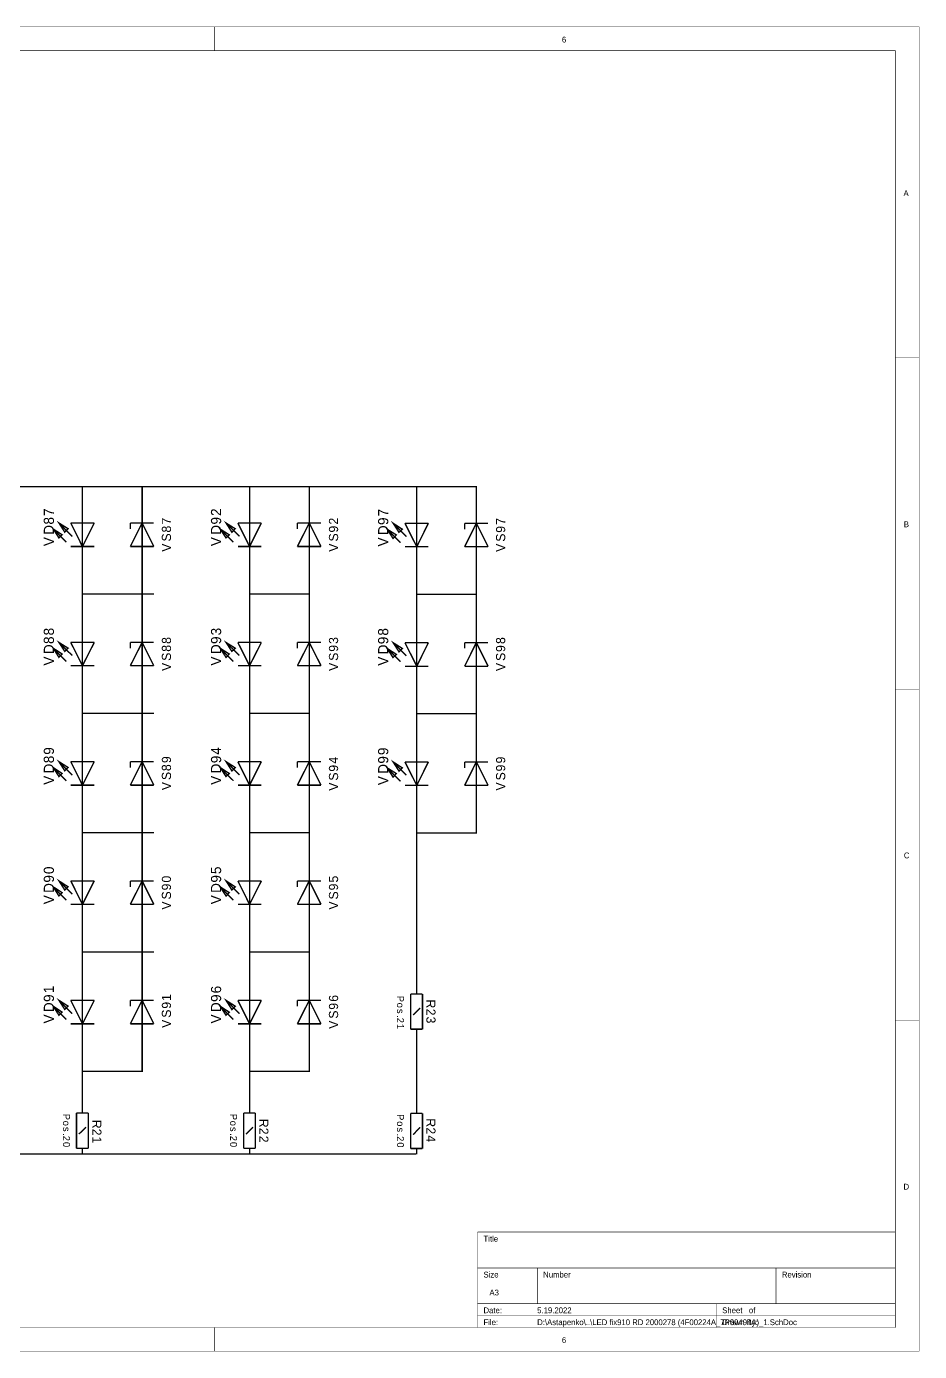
# Model space of a CAD drawing. Header units: millimetres. Extents: x 0 to 35.4, y 0 to 11.1.
# Drawn here: x 27.95 to 35.44, y 0 to 11.1 of the extents above; entities that cross this region are included whole.
import ezdxf

# ---------------------------------------------------------------- set-up
doc = ezdxf.new("R2010")
doc.units = ezdxf.units.MM
doc.header["$MEASUREMENT"] = 0
doc.layers.add('Sheet', color=255, linetype='Continuous')

msp = doc.modelspace()

# ---------------------------------------------------------------- linework, layer by layer
at = {"layer": 'Sheet'}
for points, const_width in [([(0.002, 11.1), (0.002, 0), (35.433, 0), (35.433, 11.1), (0.002, 11.1), (0.002, 11.1)], 0.0039), ([(0.002, 11.1), (35.433, 11.1), (35.433, 0), (0.002, 0), (0.002, 11.1)], 0.0039), ([(0.202, 10.899), (0.202, 0.199), (35.233, 0.199), (35.233, 10.899), (0.202, 10.899), (0.202, 10.899)], 0.0039), ([(0.202, 10.899), (35.233, 10.899), (35.233, 0.199), (0.202, 0.199), (0.202, 10.899)], 0.0039), ([(28.252, 6.842), (28.225, 6.816), (28.177, 6.891), (28.252, 6.842)], 0.0118), ([(28.252, 6.842), (28.225, 6.816), (28.177, 6.891), (28.252, 6.842)], 0.0039), ([(28.302, 6.893), (28.274, 6.864), (28.225, 6.941), (28.302, 6.893)], 0.0118), ([(28.302, 6.893), (28.274, 6.864), (28.225, 6.941), (28.302, 6.893)], 0.0039), ([(29.652, 6.842), (29.625, 6.816), (29.575, 6.891), (29.652, 6.842)], 0.0118), ([(29.652, 6.842), (29.625, 6.816), (29.575, 6.891), (29.652, 6.842)], 0.0039), ([(29.702, 6.893), (29.674, 6.864), (29.625, 6.941), (29.702, 6.893)], 0.0118), ([(29.702, 6.893), (29.674, 6.864), (29.625, 6.941), (29.702, 6.893)], 0.0039), ([(31.052, 6.841), (31.024, 6.812), (30.975, 6.889), (31.052, 6.841)], 0.0118), ([(31.052, 6.841), (31.024, 6.812), (30.975, 6.889), (31.052, 6.841)], 0.0039), ([(31.102, 6.889), (31.074, 6.863), (31.025, 6.939), (31.102, 6.889)], 0.0118), ([(31.102, 6.889), (31.074, 6.863), (31.025, 6.939), (31.102, 6.889)], 0.0039), ([(28.252, 5.843), (28.225, 5.815), (28.177, 5.892), (28.252, 5.843)], 0.0118), ([(28.252, 5.843), (28.225, 5.815), (28.177, 5.892), (28.252, 5.843)], 0.0039), ([(28.302, 5.892), (28.274, 5.865), (28.225, 5.94), (28.302, 5.892)], 0.0118), ([(28.302, 5.892), (28.274, 5.865), (28.225, 5.94), (28.302, 5.892)], 0.0039), ([(29.652, 5.843), (29.625, 5.815), (29.575, 5.892), (29.652, 5.843)], 0.0118), ([(29.652, 5.843), (29.625, 5.815), (29.575, 5.892), (29.652, 5.843)], 0.0039), ([(29.702, 5.892), (29.674, 5.865), (29.625, 5.94), (29.702, 5.892)], 0.0118), ([(29.702, 5.892), (29.674, 5.865), (29.625, 5.94), (29.702, 5.892)], 0.0039), ([(31.052, 5.84), (31.024, 5.813), (30.975, 5.89), (31.052, 5.84)], 0.0118), ([(31.052, 5.84), (31.024, 5.813), (30.975, 5.89), (31.052, 5.84)], 0.0039), ([(31.102, 5.89), (31.074, 5.862), (31.025, 5.938), (31.102, 5.89)], 0.0118), ([(31.102, 5.89), (31.074, 5.862), (31.025, 5.938), (31.102, 5.89)], 0.0039), ([(28.252, 4.842), (28.225, 4.816), (28.177, 4.892), (28.252, 4.842)], 0.0118), ([(28.252, 4.842), (28.225, 4.816), (28.177, 4.892), (28.252, 4.842)], 0.0039), ([(28.302, 4.892), (28.274, 4.864), (28.225, 4.941), (28.302, 4.892)], 0.0118), ([(28.302, 4.892), (28.274, 4.864), (28.225, 4.941), (28.302, 4.892)], 0.0039), ([(29.652, 4.842), (29.625, 4.816), (29.575, 4.892), (29.652, 4.842)], 0.0118), ([(29.652, 4.842), (29.625, 4.816), (29.575, 4.892), (29.652, 4.842)], 0.0039), ([(29.702, 4.892), (29.674, 4.864), (29.625, 4.941), (29.702, 4.892)], 0.0118), ([(29.702, 4.892), (29.674, 4.864), (29.625, 4.941), (29.702, 4.892)], 0.0039), ([(31.052, 4.841), (31.024, 4.812), (30.975, 4.889), (31.052, 4.841)], 0.0118), ([(31.052, 4.841), (31.024, 4.812), (30.975, 4.889), (31.052, 4.841)], 0.0039), ([(31.102, 4.889), (31.074, 4.862), (31.025, 4.939), (31.102, 4.889)], 0.0118), ([(31.102, 4.889), (31.074, 4.862), (31.025, 4.939), (31.102, 4.889)], 0.0039), ([(28.252, 3.843), (28.225, 3.815), (28.177, 3.892), (28.252, 3.843)], 0.0118), ([(28.252, 3.843), (28.225, 3.815), (28.177, 3.892), (28.252, 3.843)], 0.0039), ([(28.302, 3.892), (28.274, 3.865), (28.225, 3.942), (28.302, 3.892)], 0.0118), ([(28.302, 3.892), (28.274, 3.865), (28.225, 3.942), (28.302, 3.892)], 0.0039), ([(29.652, 3.843), (29.625, 3.815), (29.575, 3.892), (29.652, 3.843)], 0.0118), ([(29.652, 3.843), (29.625, 3.815), (29.575, 3.892), (29.652, 3.843)], 0.0039), ([(29.702, 3.892), (29.674, 3.865), (29.625, 3.942), (29.702, 3.892)], 0.0118), ([(29.702, 3.892), (29.674, 3.865), (29.625, 3.942), (29.702, 3.892)], 0.0039), ([(28.252, 2.842), (28.225, 2.816), (28.177, 2.892), (28.252, 2.842)], 0.0118), ([(28.252, 2.842), (28.225, 2.816), (28.177, 2.892), (28.252, 2.842)], 0.0039), ([(28.302, 2.892), (28.274, 2.864), (28.225, 2.941), (28.302, 2.892)], 0.0118), ([(28.302, 2.892), (28.274, 2.864), (28.225, 2.941), (28.302, 2.892)], 0.0039), ([(29.652, 2.842), (29.625, 2.816), (29.575, 2.892), (29.652, 2.842)], 0.0118), ([(29.652, 2.842), (29.625, 2.816), (29.575, 2.892), (29.652, 2.842)], 0.0039), ([(29.702, 2.892), (29.674, 2.864), (29.625, 2.941), (29.702, 2.892)], 0.0118), ([(29.702, 2.892), (29.674, 2.864), (29.625, 2.941), (29.702, 2.892)], 0.0039)]:
    msp.add_lwpolyline(points, close=True, dxfattribs=dict(at, const_width=const_width))
for points, const_width in [([(29.527, 11.1), (29.527, 10.899)], 0.0039), ([(35.433, 11.1), (35.233, 11.1)], 0.0039), ([(35.433, 11.1), (35.433, 10.899)], 0.0039), ([(35.433, 8.325), (35.233, 8.325)], 0.0039), ([(31.221, 7.245), (30.322, 7.245), (29.822, 7.245), (28.922, 7.245), (28.422, 7.245), (27.522, 7.245), (27.022, 7.245), (26.122, 7.245), (25.622, 7.245), (24.723, 7.245), (24.222, 7.245), (23.323, 7.245), (23.323, 7.04)], 0.0118), ([(28.422, 7.04), (28.422, 7.245)], 0.0118), ([(28.922, 7.245), (28.922, 7.04)], 0.0118), ([(29.822, 7.04), (29.822, 7.245)], 0.0118), ([(30.322, 7.245), (30.322, 7.04)], 0.0118), ([(31.223, 7.036), (31.223, 7.245), (31.221, 7.245)], 0.0118), ([(31.722, 7.036), (31.722, 7.245), (31.223, 7.245)], 0.0118), ([(28.422, 6.941), (28.422, 7.04)], 0.0118), ([(28.922, 6.941), (28.922, 7.04)], 0.0118), ([(29.822, 6.941), (29.822, 7.04)], 0.0118), ([(30.322, 6.941), (30.322, 7.04)], 0.0118), ([(31.223, 6.939), (31.223, 7.036)], 0.0118), ([(31.722, 6.939), (31.722, 7.036)], 0.0118), ([(28.287, 6.781), (28.177, 6.891)], 0.0118), ([(28.337, 6.829), (28.225, 6.941)], 0.0118), ([(28.302, 6.893), (28.225, 6.941)], 0.0118), ([(28.274, 6.864), (28.225, 6.941)], 0.0118), ([(28.324, 6.941), (28.521, 6.941)], 0.0118), ([(28.324, 6.941), (28.422, 6.744)], 0.0118), ([(28.521, 6.941), (28.422, 6.744)], 0.0118), ([(28.422, 6.744), (28.422, 6.941)], 0.0118), ([(29.02, 6.941), (28.823, 6.941)], 0.0118), ([(28.823, 6.744), (28.922, 6.941)], 0.0118), ([(28.823, 6.941), (28.823, 6.891)], 0.0118), ([(28.922, 6.744), (28.922, 6.941)], 0.0118), ([(28.922, 6.941), (29.02, 6.744)], 0.0118), ([(29.687, 6.781), (29.575, 6.891)], 0.0118), ([(29.737, 6.829), (29.625, 6.941)], 0.0118), ([(29.702, 6.893), (29.625, 6.941)], 0.0118), ([(29.674, 6.864), (29.625, 6.941)], 0.0118), ([(29.724, 6.941), (29.921, 6.941)], 0.0118), ([(29.724, 6.941), (29.822, 6.744)], 0.0118), ([(29.921, 6.941), (29.822, 6.744)], 0.0118), ([(29.822, 6.744), (29.822, 6.941)], 0.0118), ([(30.421, 6.941), (30.223, 6.941)], 0.0118), ([(30.223, 6.744), (30.322, 6.941)], 0.0118), ([(30.223, 6.941), (30.223, 6.891)], 0.0118), ([(30.322, 6.744), (30.322, 6.941)], 0.0118), ([(30.322, 6.941), (30.421, 6.744)], 0.0118), ([(31.087, 6.777), (30.975, 6.889)], 0.0118), ([(31.136, 6.827), (31.025, 6.939)], 0.0118), ([(31.102, 6.889), (31.025, 6.939)], 0.0118), ([(31.074, 6.863), (31.025, 6.939)], 0.0118), ([(31.124, 6.939), (31.32, 6.939)], 0.0118), ([(31.124, 6.939), (31.223, 6.742)], 0.0118), ([(31.32, 6.939), (31.223, 6.742)], 0.0118), ([(31.223, 6.742), (31.223, 6.939)], 0.0118), ([(31.821, 6.939), (31.624, 6.939)], 0.0118), ([(31.624, 6.742), (31.722, 6.939)], 0.0118), ([(31.624, 6.939), (31.624, 6.889)], 0.0118), ([(31.722, 6.742), (31.722, 6.939)], 0.0118), ([(31.722, 6.939), (31.821, 6.742)], 0.0118), ([(28.324, 6.744), (28.521, 6.744)], 0.0118), ([(28.422, 6.744), (28.422, 6.645)], 0.0118), ([(29.02, 6.744), (28.823, 6.744)], 0.0118), ([(28.922, 6.744), (28.922, 6.645)], 0.0118), ([(29.724, 6.744), (29.921, 6.744)], 0.0118), ([(29.822, 6.744), (29.822, 6.645)], 0.0118), ([(30.421, 6.744), (30.223, 6.744)], 0.0118), ([(30.322, 6.744), (30.322, 6.645)], 0.0118), ([(31.124, 6.742), (31.32, 6.742)], 0.0118), ([(31.223, 6.742), (31.223, 6.644)], 0.0118), ([(31.821, 6.742), (31.624, 6.742)], 0.0118), ([(31.722, 6.742), (31.722, 6.644)], 0.0118), ([(28.422, 6.645), (28.422, 6.346)], 0.0118), ([(28.922, 6.645), (28.922, 6.346), (28.922, 6.039)], 0.0118), ([(29.822, 6.645), (29.822, 6.346), (29.822, 6.039)], 0.0118), ([(30.322, 6.645), (30.322, 6.346), (30.322, 6.039)], 0.0118), ([(31.223, 6.644), (31.223, 6.343), (31.223, 6.037)], 0.0118), ([(31.722, 6.644), (31.722, 6.343), (31.722, 6.037)], 0.0118), ([(28.422, 6.039), (28.422, 6.346), (28.922, 6.346), (29.022, 6.346)], 0.0118), ([(30.322, 6.346), (29.822, 6.346)], 0.0118), ([(31.722, 6.343), (31.223, 6.343)], 0.0118), ([(28.422, 5.94), (28.422, 6.039)], 0.0118), ([(28.922, 5.94), (28.922, 6.039)], 0.0118), ([(29.822, 5.94), (29.822, 6.039)], 0.0118), ([(30.322, 5.94), (30.322, 6.039)], 0.0118), ([(31.223, 5.938), (31.223, 6.037)], 0.0118), ([(31.722, 5.938), (31.722, 6.037)], 0.0118), ([(28.287, 5.78), (28.177, 5.892)], 0.0118), ([(28.337, 5.83), (28.225, 5.94)], 0.0118), ([(28.302, 5.892), (28.225, 5.94)], 0.0118), ([(28.274, 5.865), (28.225, 5.94)], 0.0118), ([(28.324, 5.94), (28.521, 5.94)], 0.0118), ([(28.324, 5.94), (28.422, 5.745)], 0.0118), ([(28.521, 5.94), (28.422, 5.745)], 0.0118), ([(28.422, 5.745), (28.422, 5.94)], 0.0118), ([(29.02, 5.94), (28.823, 5.94)], 0.0118), ([(28.823, 5.745), (28.922, 5.94)], 0.0118), ([(28.823, 5.94), (28.823, 5.892)], 0.0118), ([(28.922, 5.745), (28.922, 5.94)], 0.0118), ([(28.922, 5.94), (29.02, 5.745)], 0.0118), ([(29.687, 5.78), (29.575, 5.892)], 0.0118), ([(29.737, 5.83), (29.625, 5.94)], 0.0118), ([(29.702, 5.892), (29.625, 5.94)], 0.0118), ([(29.674, 5.865), (29.625, 5.94)], 0.0118), ([(29.724, 5.94), (29.921, 5.94)], 0.0118), ([(29.724, 5.94), (29.822, 5.745)], 0.0118), ([(29.921, 5.94), (29.822, 5.745)], 0.0118), ([(29.822, 5.745), (29.822, 5.94)], 0.0118), ([(30.421, 5.94), (30.223, 5.94)], 0.0118), ([(30.223, 5.745), (30.322, 5.94)], 0.0118), ([(30.223, 5.94), (30.223, 5.892)], 0.0118), ([(30.322, 5.745), (30.322, 5.94)], 0.0118), ([(30.322, 5.94), (30.421, 5.745)], 0.0118), ([(31.087, 5.778), (30.975, 5.89)], 0.0118), ([(31.136, 5.827), (31.025, 5.938)], 0.0118), ([(31.102, 5.89), (31.025, 5.938)], 0.0118), ([(31.074, 5.862), (31.025, 5.938)], 0.0118), ([(31.124, 5.938), (31.32, 5.938)], 0.0118), ([(31.124, 5.938), (31.223, 5.741)], 0.0118), ([(31.32, 5.938), (31.223, 5.741)], 0.0118), ([(31.223, 5.741), (31.223, 5.938)], 0.0118), ([(31.821, 5.938), (31.624, 5.938)], 0.0118), ([(31.624, 5.741), (31.722, 5.938)], 0.0118), ([(31.624, 5.938), (31.624, 5.89)], 0.0118), ([(31.722, 5.741), (31.722, 5.938)], 0.0118), ([(31.722, 5.938), (31.821, 5.741)], 0.0118), ([(28.324, 5.745), (28.521, 5.745)], 0.0118), ([(28.422, 5.745), (28.422, 5.646)], 0.0118), ([(29.02, 5.745), (28.823, 5.745)], 0.0118), ([(28.922, 5.745), (28.922, 5.646)], 0.0118), ([(29.724, 5.745), (29.921, 5.745)], 0.0118), ([(29.822, 5.745), (29.822, 5.646)], 0.0118), ([(30.421, 5.745), (30.223, 5.745)], 0.0118), ([(30.322, 5.745), (30.322, 5.646)], 0.0118), ([(31.124, 5.741), (31.32, 5.741)], 0.0118), ([(31.223, 5.741), (31.223, 5.643)], 0.0118), ([(31.821, 5.741), (31.624, 5.741)], 0.0118), ([(31.722, 5.741), (31.722, 5.643)], 0.0118), ([(28.422, 5.646), (28.422, 5.345)], 0.0118), ([(28.922, 5.646), (28.922, 5.345), (28.922, 5.04)], 0.0118), ([(29.822, 5.646), (29.822, 5.345), (29.822, 5.04)], 0.0118), ([(30.322, 5.646), (30.322, 5.345), (30.322, 5.04)], 0.0118), ([(31.223, 5.643), (31.223, 5.344), (31.223, 5.036)], 0.0118), ([(31.722, 5.643), (31.722, 5.344), (31.722, 5.036)], 0.0118), ([(35.433, 5.549), (35.233, 5.549)], 0.0039), ([(28.422, 5.04), (28.422, 5.345), (28.922, 5.345), (29.022, 5.345)], 0.0118), ([(30.322, 5.345), (29.822, 5.345)], 0.0118), ([(31.722, 5.344), (31.223, 5.344)], 0.0118), ([(28.422, 4.941), (28.422, 5.04)], 0.0118), ([(28.922, 4.941), (28.922, 5.04)], 0.0118), ([(29.822, 4.941), (29.822, 5.04)], 0.0118), ([(30.322, 4.941), (30.322, 5.04)], 0.0118), ([(31.223, 4.939), (31.223, 5.036)], 0.0118), ([(31.722, 4.939), (31.722, 5.036)], 0.0118), ([(28.287, 4.781), (28.177, 4.892)], 0.0118), ([(28.337, 4.829), (28.225, 4.941)], 0.0118), ([(28.302, 4.892), (28.225, 4.941)], 0.0118), ([(28.274, 4.864), (28.225, 4.941)], 0.0118), ([(28.324, 4.941), (28.521, 4.941)], 0.0118), ([(28.324, 4.941), (28.422, 4.744)], 0.0118), ([(28.521, 4.941), (28.422, 4.744)], 0.0118), ([(28.422, 4.744), (28.422, 4.941)], 0.0118), ([(29.02, 4.941), (28.823, 4.941)], 0.0118), ([(28.823, 4.744), (28.922, 4.941)], 0.0118), ([(28.823, 4.941), (28.823, 4.892)], 0.0118), ([(28.922, 4.744), (28.922, 4.941)], 0.0118), ([(28.922, 4.941), (29.02, 4.744)], 0.0118), ([(29.687, 4.781), (29.575, 4.892)], 0.0118), ([(29.737, 4.829), (29.625, 4.941)], 0.0118), ([(29.702, 4.892), (29.625, 4.941)], 0.0118), ([(29.674, 4.864), (29.625, 4.941)], 0.0118), ([(29.724, 4.941), (29.921, 4.941)], 0.0118), ([(29.724, 4.941), (29.822, 4.744)], 0.0118), ([(29.921, 4.941), (29.822, 4.744)], 0.0118), ([(29.822, 4.744), (29.822, 4.941)], 0.0118), ([(30.421, 4.941), (30.223, 4.941)], 0.0118), ([(30.223, 4.744), (30.322, 4.941)], 0.0118), ([(30.223, 4.941), (30.223, 4.892)], 0.0118), ([(30.322, 4.744), (30.322, 4.941)], 0.0118), ([(30.322, 4.941), (30.421, 4.744)], 0.0118), ([(31.087, 4.777), (30.975, 4.889)], 0.0118), ([(31.136, 4.827), (31.025, 4.939)], 0.0118), ([(31.102, 4.889), (31.025, 4.939)], 0.0118), ([(31.074, 4.862), (31.025, 4.939)], 0.0118), ([(31.124, 4.939), (31.32, 4.939)], 0.0118), ([(31.124, 4.939), (31.223, 4.742)], 0.0118), ([(31.32, 4.939), (31.223, 4.742)], 0.0118), ([(31.223, 4.742), (31.223, 4.939)], 0.0118), ([(31.821, 4.939), (31.624, 4.939)], 0.0118), ([(31.624, 4.742), (31.722, 4.939)], 0.0118), ([(31.624, 4.939), (31.624, 4.889)], 0.0118), ([(31.722, 4.742), (31.722, 4.939)], 0.0118), ([(31.722, 4.939), (31.821, 4.742)], 0.0118), ([(28.324, 4.744), (28.521, 4.744)], 0.0118), ([(28.422, 4.744), (28.422, 4.645)], 0.0118), ([(29.02, 4.744), (28.823, 4.744)], 0.0118), ([(28.922, 4.744), (28.922, 4.645)], 0.0118), ([(29.724, 4.744), (29.921, 4.744)], 0.0118), ([(29.822, 4.744), (29.822, 4.645)], 0.0118), ([(30.421, 4.744), (30.223, 4.744)], 0.0118), ([(30.322, 4.744), (30.322, 4.645)], 0.0118), ([(31.124, 4.742), (31.32, 4.742)], 0.0118), ([(31.223, 4.742), (31.223, 4.644)], 0.0118), ([(31.821, 4.742), (31.624, 4.742)], 0.0118), ([(31.722, 4.742), (31.722, 4.644)], 0.0118), ([(28.422, 4.645), (28.422, 4.346)], 0.0118), ([(28.922, 4.645), (28.922, 4.346), (28.922, 4.039)], 0.0118), ([(29.822, 4.645), (29.822, 4.346), (29.822, 4.039)], 0.0118), ([(30.322, 4.645), (30.322, 4.346), (30.322, 4.039)], 0.0118), ([(31.722, 4.644), (31.722, 4.343), (31.223, 4.343)], 0.0118), ([(31.223, 4.644), (31.223, 4.343), (31.223, 3.043)], 0.0118), ([(28.422, 4.039), (28.422, 4.346), (28.922, 4.346), (29.022, 4.346)], 0.0118), ([(30.322, 4.346), (29.822, 4.346)], 0.0118), ([(28.422, 3.942), (28.422, 4.039)], 0.0118), ([(28.922, 3.942), (28.922, 4.039)], 0.0118), ([(29.822, 3.942), (29.822, 4.039)], 0.0118), ([(30.322, 3.942), (30.322, 4.039)], 0.0118), ([(28.287, 3.78), (28.177, 3.892)], 0.0118), ([(28.337, 3.83), (28.225, 3.942)], 0.0118), ([(28.302, 3.892), (28.225, 3.942)], 0.0118), ([(28.274, 3.865), (28.225, 3.942)], 0.0118), ([(28.324, 3.942), (28.521, 3.942)], 0.0118), ([(28.324, 3.942), (28.422, 3.745)], 0.0118), ([(28.521, 3.942), (28.422, 3.745)], 0.0118), ([(28.422, 3.745), (28.422, 3.942)], 0.0118), ([(29.02, 3.942), (28.823, 3.942)], 0.0118), ([(28.823, 3.745), (28.922, 3.942)], 0.0118), ([(28.823, 3.942), (28.823, 3.892)], 0.0118), ([(28.922, 3.745), (28.922, 3.942)], 0.0118), ([(28.922, 3.942), (29.02, 3.745)], 0.0118), ([(29.687, 3.78), (29.575, 3.892)], 0.0118), ([(29.737, 3.83), (29.625, 3.942)], 0.0118), ([(29.702, 3.892), (29.625, 3.942)], 0.0118), ([(29.674, 3.865), (29.625, 3.942)], 0.0118), ([(29.724, 3.942), (29.921, 3.942)], 0.0118), ([(29.724, 3.942), (29.822, 3.745)], 0.0118), ([(29.921, 3.942), (29.822, 3.745)], 0.0118), ([(29.822, 3.745), (29.822, 3.942)], 0.0118), ([(30.421, 3.942), (30.223, 3.942)], 0.0118), ([(30.223, 3.745), (30.322, 3.942)], 0.0118), ([(30.223, 3.942), (30.223, 3.892)], 0.0118), ([(30.322, 3.745), (30.322, 3.942)], 0.0118), ([(30.322, 3.942), (30.421, 3.745)], 0.0118), ([(28.324, 3.745), (28.521, 3.745)], 0.0118), ([(28.422, 3.745), (28.422, 3.646)], 0.0118), ([(29.02, 3.745), (28.823, 3.745)], 0.0118), ([(28.922, 3.745), (28.922, 3.646)], 0.0118), ([(29.724, 3.745), (29.921, 3.745)], 0.0118), ([(29.822, 3.745), (29.822, 3.646)], 0.0118), ([(30.421, 3.745), (30.223, 3.745)], 0.0118), ([(30.322, 3.745), (30.322, 3.646)], 0.0118), ([(28.422, 3.646), (28.422, 3.345)], 0.0118), ([(28.922, 3.646), (28.922, 3.345), (28.922, 3.039)], 0.0118), ([(29.822, 3.646), (29.822, 3.345), (29.822, 3.039)], 0.0118), ([(30.322, 3.646), (30.322, 3.345), (30.322, 3.039)], 0.0118), ([(28.422, 3.039), (28.422, 3.345), (28.922, 3.345), (29.022, 3.345)], 0.0118), ([(30.322, 3.345), (29.822, 3.345)], 0.0118), ([(28.422, 2.941), (28.422, 3.039)], 0.0118), ([(28.922, 2.941), (28.922, 3.039)], 0.0118), ([(29.822, 2.941), (29.822, 3.039)], 0.0118), ([(30.322, 2.941), (30.322, 3.039)], 0.0118), ([(31.172, 2.699), (31.172, 2.994)], 0.0118), ([(31.172, 2.994), (31.271, 2.994)], 0.0118), ([(31.223, 2.994), (31.223, 3.043)], 0.0118), ([(31.271, 2.994), (31.271, 2.699)], 0.0118), ([(28.287, 2.78), (28.177, 2.892)], 0.0118), ([(28.337, 2.829), (28.225, 2.941)], 0.0118), ([(28.302, 2.892), (28.225, 2.941)], 0.0118), ([(28.274, 2.864), (28.225, 2.941)], 0.0118), ([(28.324, 2.941), (28.521, 2.941)], 0.0118), ([(28.324, 2.941), (28.422, 2.744)], 0.0118), ([(28.521, 2.941), (28.422, 2.744)], 0.0118), ([(28.422, 2.744), (28.422, 2.941)], 0.0118), ([(29.02, 2.941), (28.823, 2.941)], 0.0118), ([(28.823, 2.744), (28.922, 2.941)], 0.0118), ([(28.823, 2.941), (28.823, 2.892)], 0.0118), ([(28.922, 2.744), (28.922, 2.941)], 0.0118), ([(28.922, 2.941), (29.02, 2.744)], 0.0118), ([(29.687, 2.78), (29.575, 2.892)], 0.0118), ([(29.737, 2.829), (29.625, 2.941)], 0.0118), ([(29.702, 2.892), (29.625, 2.941)], 0.0118), ([(29.674, 2.864), (29.625, 2.941)], 0.0118), ([(29.724, 2.941), (29.921, 2.941)], 0.0118), ([(29.724, 2.941), (29.822, 2.744)], 0.0118), ([(29.921, 2.941), (29.822, 2.744)], 0.0118), ([(29.822, 2.744), (29.822, 2.941)], 0.0118), ([(30.421, 2.941), (30.223, 2.941)], 0.0118), ([(30.223, 2.744), (30.322, 2.941)], 0.0118), ([(30.223, 2.941), (30.223, 2.892)], 0.0118), ([(30.322, 2.744), (30.322, 2.941)], 0.0118), ([(30.322, 2.941), (30.421, 2.744)], 0.0118), ([(31.251, 2.876), (31.193, 2.817)], 0.0118), ([(28.324, 2.744), (28.521, 2.744)], 0.0118), ([(28.422, 2.744), (28.422, 2.645)], 0.0118), ([(29.02, 2.744), (28.823, 2.744)], 0.0118), ([(28.922, 2.744), (28.922, 2.645)], 0.0118), ([(29.724, 2.744), (29.921, 2.744)], 0.0118), ([(29.822, 2.744), (29.822, 2.645)], 0.0118), ([(30.421, 2.744), (30.223, 2.744)], 0.0118), ([(30.322, 2.744), (30.322, 2.645)], 0.0118), ([(31.271, 2.699), (31.172, 2.699)], 0.0118), ([(31.223, 2.699), (31.223, 2.65)], 0.0118), ([(35.433, 2.774), (35.233, 2.774)], 0.0039), ([(28.422, 2.045), (28.422, 2.346), (28.922, 2.346), (28.922, 2.645)], 0.0118), ([(28.422, 2.645), (28.422, 2.346)], 0.0118), ([(30.322, 2.645), (30.322, 2.346), (29.822, 2.346)], 0.0118), ([(29.822, 2.645), (29.822, 2.346), (29.822, 2.045)], 0.0118), ([(31.223, 2.65), (31.223, 2.044)], 0.0118), ([(28.372, 1.701), (28.372, 1.997)], 0.0118), ([(28.372, 1.997), (28.471, 1.997)], 0.0118), ([(28.422, 1.997), (28.422, 2.045)], 0.0118), ([(28.471, 1.997), (28.471, 1.701)], 0.0118), ([(29.772, 1.701), (29.772, 1.997)], 0.0118), ([(29.772, 1.997), (29.871, 1.997)], 0.0118), ([(29.822, 1.997), (29.822, 2.045)], 0.0118), ([(29.871, 1.997), (29.871, 1.701)], 0.0118), ([(31.172, 1.699), (31.172, 1.993)], 0.0118), ([(31.172, 1.993), (31.271, 1.993)], 0.0118), ([(31.223, 1.993), (31.223, 2.044)], 0.0118), ([(31.271, 1.993), (31.271, 1.699)], 0.0118), ([(28.452, 1.878), (28.392, 1.82)], 0.0118), ([(29.851, 1.878), (29.792, 1.82)], 0.0118), ([(31.251, 1.876), (31.193, 1.816)], 0.0118), ([(28.471, 1.701), (28.372, 1.701)], 0.0118), ([(28.422, 1.701), (28.422, 1.653)], 0.0118), ([(29.871, 1.701), (29.772, 1.701)], 0.0118), ([(29.822, 1.701), (29.822, 1.653)], 0.0118), ([(31.271, 1.699), (31.172, 1.699)], 0.0118), ([(31.223, 1.699), (31.223, 1.649)], 0.0118), ([(31.223, 1.649), (31.223, 1.653), (29.822, 1.653), (28.422, 1.653), (27.022, 1.653), (25.622, 1.653), (24.222, 1.653), (22.822, 1.653)], 0.0118), ([(31.732, 0.999), (35.233, 0.999)], 0.0039), ([(31.732, 0.999), (31.732, 0.199)], 0.0039), ([(31.732, 0.698), (35.233, 0.698)], 0.0039), ([(32.233, 0.698), (32.233, 0.399)], 0.0039), ([(34.233, 0.698), (34.233, 0.399)], 0.0039), ([(31.732, 0.399), (35.233, 0.399)], 0.0039), ([(33.732, 0.399), (33.732, 0.199)], 0.0039), ([(31.732, 0.299), (35.233, 0.299)], 0.0039), ([(29.527, 0), (29.527, 0.199)], 0.0039), ([(35.433, 0), (35.433, 0.199)], 0.0039)]:
    msp.add_lwpolyline(points, dxfattribs=dict(at, const_width=const_width))

# ---------------------------------------------------------------- texts
for s, height, p in [('6', 0.0485, (32.439, 10.968)), ('A', 0.0485, (35.301, 9.681)), ('B', 0.0485, (35.304, 6.906)), ('C', 0.0485, (35.304, 4.131)), ('D', 0.0485, (35.301, 1.355)), ('Title', 0.0485, (31.782, 0.919)), ('Size', 0.0485, (31.782, 0.618)), ('Number', 0.0485, (32.282, 0.618)), ('Revision', 0.0485, (34.282, 0.618)), ('A3', 0.0485, (31.832, 0.468)), ('Date:', 0.0485, (31.782, 0.319)), ('5.19.2022', 0.0485, (32.232, 0.319)), ('Sheet   of', 0.0485, (33.782, 0.319)), ('File:', 0.0485, (31.782, 0.219)), ('D:\\Astapenko\\..\\LED fix910 RD 2000278 (4F00224A_7P00494A)_1.SchDoc', 0.04846, (32.232, 0.219)), ('Drawn By:', 0.0485, (33.782, 0.219)), ('6', 0.0485, (32.439, 0.069))]:
    msp.add_text(s, height=height, dxfattribs=at).set_placement(p)
for s, height, rotation, p in [('7', 0.0852, 90, (28.183, 7)), ('2', 0.0852, 90, (29.584, 7)), ('7', 0.0852, 90, (30.984, 6.996)), ('8', 0.0852, 90, (28.183, 6.928)), ('D', 0.0852, 90, (28.183, 6.842)), ('8', 0.0769, 90, (29.164, 6.861)), ('7', 0.0769, 90, (29.164, 6.928)), ('9', 0.0852, 90, (29.584, 6.928)), ('D', 0.0852, 90, (29.584, 6.842)), ('2', 0.0769, 90, (30.564, 6.928)), ('9', 0.0769, 90, (30.564, 6.861)), ('9', 0.0852, 90, (30.984, 6.924)), ('D', 0.0852, 90, (30.984, 6.839)), ('9', 0.0769, 90, (31.964, 6.859)), ('7', 0.0769, 90, (31.964, 6.926)), ('V', 0.0852, 90, (28.183, 6.747)), ('S', 0.0769, 90, (29.164, 6.786)), ('V', 0.0852, 90, (29.584, 6.747)), ('S', 0.0769, 90, (30.564, 6.786)), ('V', 0.0852, 90, (30.984, 6.744)), ('S', 0.0769, 90, (31.964, 6.784)), ('V', 0.0769, 90, (29.164, 6.7)), ('V', 0.0769, 90, (30.564, 6.7)), ('V', 0.0769, 90, (31.964, 6.699)), ('8', 0.0852, 90, (28.183, 5.999)), ('3', 0.0852, 90, (29.584, 5.999)), ('8', 0.0852, 90, (30.984, 5.997)), ('8', 0.0852, 90, (28.183, 5.927)), ('D', 0.0852, 90, (28.183, 5.842)), ('8', 0.0769, 90, (29.164, 5.928)), ('8', 0.0769, 90, (29.164, 5.862)), ('9', 0.0852, 90, (29.584, 5.927)), ('D', 0.0852, 90, (29.584, 5.842)), ('3', 0.0769, 90, (30.564, 5.928)), ('9', 0.0769, 90, (30.564, 5.862)), ('9', 0.0852, 90, (30.984, 5.925)), ('D', 0.0852, 90, (30.984, 5.84)), ('8', 0.0769, 90, (31.964, 5.927)), ('9', 0.0769, 90, (31.964, 5.86)), ('V', 0.0852, 90, (28.183, 5.746)), ('S', 0.0769, 90, (29.164, 5.786)), ('V', 0.0852, 90, (29.584, 5.746)), ('S', 0.0769, 90, (30.564, 5.786)), ('V', 0.0852, 90, (30.984, 5.745)), ('S', 0.0769, 90, (31.964, 5.785)), ('V', 0.0769, 90, (29.164, 5.701)), ('V', 0.0769, 90, (30.564, 5.701)), ('V', 0.0769, 90, (31.964, 5.7)), ('9', 0.0852, 90, (28.183, 4.999)), ('4', 0.0852, 90, (29.584, 4.999)), ('9', 0.0852, 90, (30.984, 4.996)), ('8', 0.0852, 90, (28.183, 4.928)), ('D', 0.0852, 90, (28.183, 4.842)), ('9', 0.0769, 90, (29.164, 4.929)), ('8', 0.0769, 90, (29.164, 4.862)), ('9', 0.0852, 90, (29.584, 4.928)), ('D', 0.0852, 90, (29.584, 4.842)), ('9', 0.0769, 90, (30.564, 4.857)), ('4', 0.0769, 90, (30.564, 4.924)), ('9', 0.0852, 90, (30.984, 4.924)), ('D', 0.0852, 90, (30.984, 4.839)), ('9', 0.0769, 90, (31.964, 4.926)), ('9', 0.0769, 90, (31.964, 4.859)), ('V', 0.0852, 90, (28.183, 4.747)), ('S', 0.0769, 90, (29.164, 4.787)), ('V', 0.0852, 90, (29.584, 4.747)), ('S', 0.0769, 90, (30.564, 4.782)), ('V', 0.0852, 90, (30.984, 4.744)), ('S', 0.0769, 90, (31.964, 4.784)), ('V', 0.0769, 90, (29.164, 4.702)), ('V', 0.0769, 90, (30.564, 4.697)), ('V', 0.0769, 90, (31.964, 4.699)), ('0', 0.0852, 90, (28.183, 3.999)), ('5', 0.0852, 90, (29.584, 3.999)), ('9', 0.0852, 90, (28.183, 3.927)), ('D', 0.0852, 90, (28.183, 3.841)), ('0', 0.0769, 90, (29.164, 3.928)), ('9', 0.0769, 90, (29.164, 3.862)), ('9', 0.0852, 90, (29.584, 3.927)), ('D', 0.0852, 90, (29.584, 3.841)), ('9', 0.0769, 90, (30.564, 3.862)), ('5', 0.0769, 90, (30.564, 3.928)), ('V', 0.0852, 90, (28.183, 3.746)), ('S', 0.0769, 90, (29.164, 3.786)), ('V', 0.0852, 90, (29.584, 3.746)), ('S', 0.0769, 90, (30.564, 3.786)), ('V', 0.0769, 90, (29.164, 3.701)), ('V', 0.0769, 90, (30.564, 3.701)), ('1', 0.0852, 90, (28.183, 3.001)), ('6', 0.0852, 90, (29.584, 2.999)), ('9', 0.0852, 90, (28.183, 2.927)), ('D', 0.0852, 90, (28.183, 2.842)), ('9', 0.0769, 90, (29.164, 2.871)), ('1', 0.0769, 90, (29.164, 2.936)), ('9', 0.0852, 90, (29.584, 2.927)), ('D', 0.0852, 90, (29.584, 2.842)), ('6', 0.0769, 90, (30.564, 2.929)), ('9', 0.0769, 90, (30.564, 2.862)), ('o', 0.0585, 270, (31.057, 2.921)), ('P', 0.0585, 270, (31.057, 2.979)), ('R', 0.0769, 270, (31.303, 2.948)), ('V', 0.0852, 90, (28.183, 2.747)), ('S', 0.0769, 90, (29.164, 2.795)), ('V', 0.0769, 90, (29.164, 2.71)), ('V', 0.0852, 90, (29.584, 2.747)), ('S', 0.0769, 90, (30.564, 2.787)), ('s', 0.0585, 270, (31.057, 2.869)), ('.', 0.0585, 270, (31.057, 2.817)), ('2', 0.0585, 270, (31.057, 2.795)), ('3', 0.0769, 270, (31.303, 2.805)), ('2', 0.0769, 270, (31.303, 2.871)), ('V', 0.0769, 90, (30.564, 2.702)), ('1', 0.0585, 270, (31.057, 2.744)), ('o', 0.0585, 270, (28.259, 1.932)), ('P', 0.0585, 270, (28.259, 1.99)), ('R', 0.0769, 270, (28.504, 1.94)), ('o', 0.0585, 270, (29.659, 1.932)), ('P', 0.0585, 270, (29.659, 1.99)), ('R', 0.0769, 270, (29.903, 1.948)), ('o', 0.0585, 270, (31.057, 1.928)), ('P', 0.0585, 270, (31.057, 1.987)), ('R', 0.0769, 270, (31.303, 1.952)), ('s', 0.0585, 270, (28.259, 1.88)), ('.', 0.0585, 270, (28.259, 1.828)), ('2', 0.0585, 270, (28.259, 1.806)), ('2', 0.0769, 270, (28.504, 1.865)), ('1', 0.0769, 270, (28.504, 1.8)), ('s', 0.0585, 270, (29.659, 1.88)), ('.', 0.0585, 270, (29.659, 1.828)), ('2', 0.0585, 270, (29.659, 1.806)), ('2', 0.0769, 270, (29.903, 1.873)), ('2', 0.0769, 270, (29.903, 1.806)), ('s', 0.0585, 270, (31.057, 1.876)), ('.', 0.0585, 270, (31.057, 1.825)), ('2', 0.0585, 270, (31.057, 1.803)), ('2', 0.0769, 270, (31.303, 1.876)), ('4', 0.0769, 270, (31.303, 1.81)), ('0', 0.0585, 270, (28.259, 1.754)), ('0', 0.0585, 270, (29.659, 1.754)), ('0', 0.0585, 270, (31.057, 1.751))]:
    msp.add_text(s, height=height, rotation=rotation, dxfattribs=at).set_placement(p)

doc.saveas('drawing.dxf')
